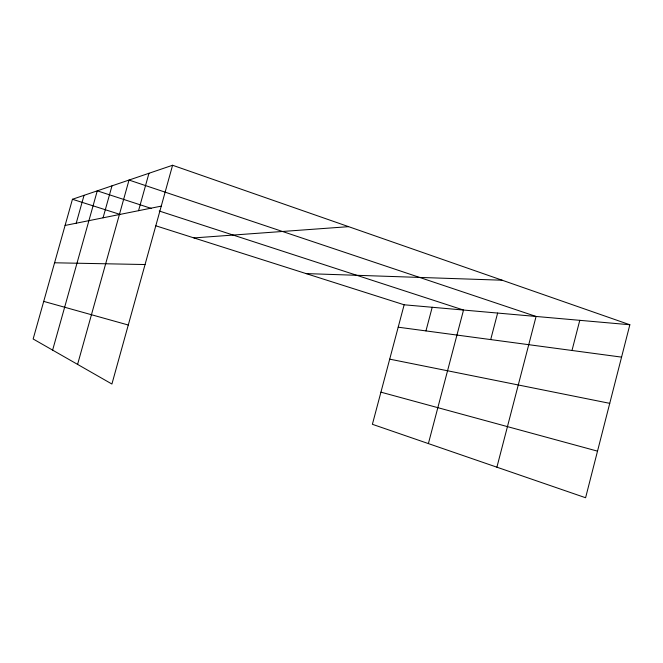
<?xml version="1.0" encoding="UTF-8"?>
<svg xmlns="http://www.w3.org/2000/svg" width="663" height="663" viewBox="0 0 663 663"><rect width="100%" height="100%" fill="white"/><g stroke="black" fill="none" stroke-linecap="round" stroke-linejoin="round"><path stroke-width="0.99" d="M629.85 324.754L585.595 497.739L372.391 424.303L404.148 304.789L629.85 324.754L172.587 165.261L72.441 199.273L33.15 338.984L111.914 384.026L172.587 165.261M571.995 350.478L579.777 320.328M496.902 467.191L536.085 316.458L129.028 180.054L77.588 364.401M490.695 339.589L497.631 313.06M428.389 443.588L463.528 310.044L159.244 211.008M425.953 330.912L432.201 307.267M138.55 210.685L148.96 173.283M103.055 217.82L111.997 185.839M76.22 223.207L84.044 195.328M52.626 350.122L97.27 190.836L151.379 208.447M65.082 225.445L161.25 206.127M193.928 237.918L348.614 226.663M54.581 262.788L145.056 264.537M306.074 273.587L502.131 280.209M398.198 327.19L621.571 357.125M389.703 359.147L609.745 403.344M380.927 392.164L597.512 451.147M43.725 301.392L128.282 325.019M72.441 199.273L120.376 214.522M155.896 225.818L404.148 304.789"/></g></svg>
